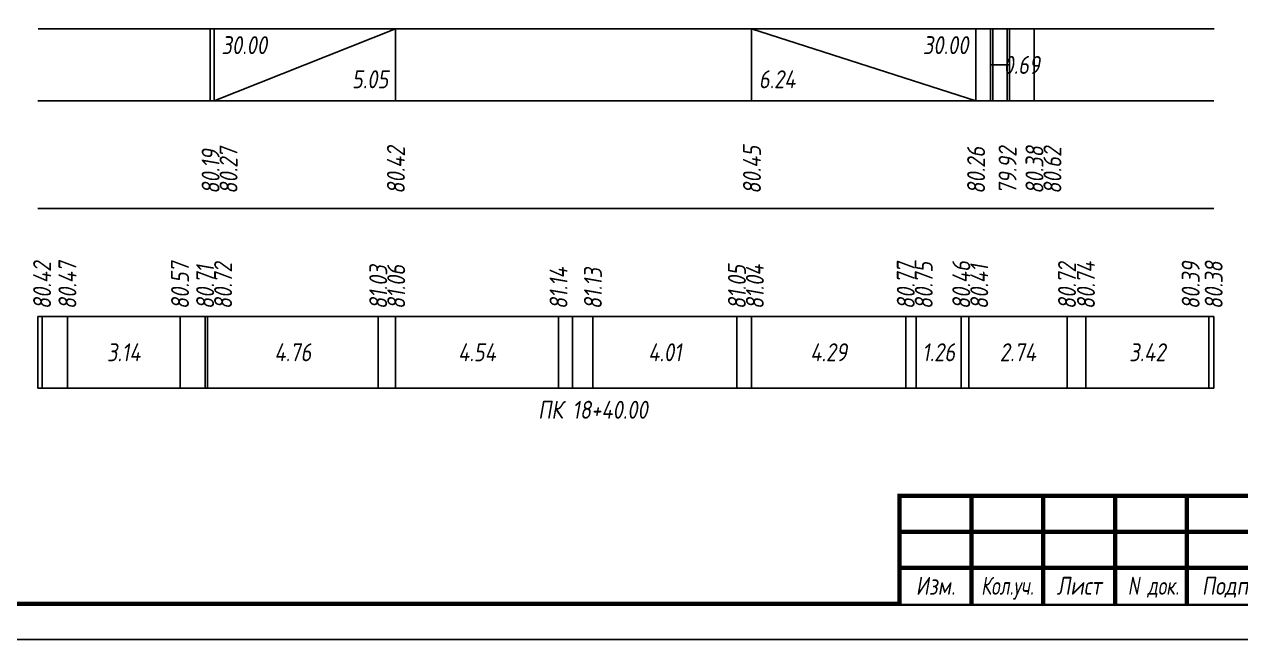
# Model space of a CAD drawing. Extents: x -717 to 1451, y -133302 to 233.
# Drawn here: x 78.1 to 247.4, y -28615.4 to -28529.8 of the extents above; entities that cross this region are included whole.
import ezdxf
from ezdxf.enums import TextEntityAlignment as Align

# ---------------------------------------------------------------- set-up
doc = ezdxf.new("R2010")
doc.units = 0
for name, color, linetype in [('Зарамочное оформление', 7, 'Continuous'), ('Код_510', 7, 'Continuous'), ('Код_516', 1, 'Continuous'), ('Подписи поперечников', 7, 'Continuous'), ('Таблица', 7, 'Continuous')]:
    doc.layers.add(name, color=color, linetype=linetype)
doc.styles.add('М', font='romand.shx', dxfattribs={"width": 0.8, "oblique": 10, "height": 2.5})

# ---------------------------------------------------------------- blocks, each defined once
blk = doc.blocks.new('Штамп')
at = {"linetype": 'Continuous'}
blk.add_wipeout([(199.95, -411.25), (384.95, -411.25), (384.95, -426.25), (199.95, -426.25)], dxfattribs=at).dxf.layer = 'Зарамочное оформление'
at = {"layer": 'Зарамочное оформление', "linetype": 'Continuous', "lineweight": -3, "const_width": 0.6, "flags": 128}
for points in [[(199.95, -426.25), (199.95, -411.25), (384.95, -411.25)], [(209.95, -411.25), (209.95, -426.25)], [(219.95, -411.25), (219.95, -426.25)], [(229.95, -411.25), (229.95, -426.25)], [(239.95, -411.25), (239.95, -426.25)], [(199.95, -416.25), (264.95, -416.25)], [(199.95, -421.25), (264.95, -421.25)]]:
    blk.add_lwpolyline(points, dxfattribs=at)
at = {"layer": 'Зарамочное оформление', "linetype": 'Continuous', "style": 'М', "oblique": 10}
for s, width, p in [('Изм.', 0.8, (204.95, -423.75)), ('Кол.уч.', 0.7, (214.95, -423.75)), ('Лист', 0.8, (224.95, -423.75)), ('N док.', 0.7, (235.28, -423.75)), ('Подпись', 0.8, (247.45, -423.75))]:
    blk.add_text(s, height=2.5, dxfattribs=dict(at, width=width)).set_placement(p, align=Align.MIDDLE_CENTER)
blk = doc.blocks.new('шифр')
blk.add_blockref('Штамп', (0, -28244))

msp = doc.modelspace()

# ---------------------------------------------------------------- linework, layer by layer
at = {"flags": 128}
msp.add_lwpolyline([(-30.054, -28615.421), (389.946, -28615.421), (389.946, -28318.421), (-30.054, -28318.421)], close=True, dxfattribs=at)
at = {"const_width": 0.6, "flags": 128}
msp.add_lwpolyline([(-10.054, -28610.421), (384.946, -28610.421), (384.946, -28323.421), (-10.054, -28323.421)], close=True, dxfattribs=at)
at = {"layer": 'Код_510'}
for p, q in [((79.946, -28580.421), (79.946, -28570.421)), ((80.536, -28580.421), (80.536, -28570.421)), ((84.063, -28580.421), (84.063, -28570.421)), ((99.743, -28580.421), (99.743, -28570.421)), ((103.239, -28580.421), (103.239, -28570.421)), ((103.562, -28580.421), (103.562, -28570.421)), ((127.345, -28580.421), (127.345, -28570.421)), ((129.75, -28580.421), (129.75, -28570.421)), ((152.448, -28580.421), (152.448, -28570.421)), ((154.405, -28580.421), (154.405, -28570.421)), ((157.242, -28580.421), (157.242, -28570.421)), ((177.289, -28580.421), (177.289, -28570.421)), ((179.331, -28580.421), (179.331, -28570.421)), ((200.803, -28580.421), (200.803, -28570.421)), ((202.235, -28580.421), (202.235, -28570.421)), ((208.534, -28580.421), (208.534, -28570.421)), ((209.58, -28580.421), (209.58, -28570.421)), ((223.258, -28580.421), (223.258, -28570.421)), ((225.896, -28580.421), (225.896, -28570.421)), ((242.995, -28580.421), (242.995, -28570.421)), ((243.68, -28580.421), (243.68, -28570.421))]:
    msp.add_line(p, q, dxfattribs=at)
at = {"layer": 'Код_516'}
for p, q in [((103.946, -28540.421), (103.946, -28530.421)), ((104.51, -28540.421), (104.51, -28530.421)), ((104.51, -28540.421), (129.75, -28530.421)), ((129.75, -28540.421), (129.75, -28530.421)), ((179.331, -28540.421), (179.331, -28530.421)), ((179.331, -28530.421), (210.541, -28540.421)), ((210.541, -28540.421), (210.541, -28530.421)), ((210.541, -28540.421), (210.541, -28530.421)), ((212.619, -28540.421), (212.619, -28530.421)), ((212.922, -28540.421), (212.922, -28530.421)), ((214.922, -28540.421), (214.922, -28530.421)), ((215.225, -28540.421), (215.225, -28530.421)), ((218.672, -28540.421), (218.672, -28530.421)), ((218.672, -28540.421), (218.672, -28530.421)), ((218.68, -28540.421), (218.68, -28530.421)), ((212.619, -28535.421), (212.922, -28535.421)), ((212.922, -28535.421), (214.922, -28535.421)), ((214.922, -28535.421), (215.225, -28535.421))]:
    msp.add_line(p, q, dxfattribs=at)
at = {"layer": 'Таблица'}
for p, q in [((80, -28530.421), (243.734, -28530.421)), ((79.946, -28540.421), (243.68, -28540.421)), ((79.946, -28555.421), (243.68, -28555.421)), ((79.946, -28570.421), (243.68, -28570.421)), ((79.946, -28580.421), (243.68, -28580.421))]:
    msp.add_line(p, q, dxfattribs=at)

# ---------------------------------------------------------------- texts
at = {"layer": 'Код_510', "style": 'М', "oblique": 10, "width": 0.8}
for s, p in [('80.42', (80.536, -28569.421)), ('80.47', (84.063, -28569.421)), ('80.57', (99.743, -28569.421)), ('80.71', (103.239, -28569.421)), ('80.72', (105.739, -28569.421)), ('81.03', (127.345, -28569.421)), ('81.06', (129.845, -28569.421)), ('81.14', (152.448, -28569.421)), ('81.13', (157.242, -28569.421)), ('81.05', (177.289, -28569.421)), ('81.04', (179.789, -28569.421)), ('80.77', (200.803, -28569.421)), ('80.75', (203.303, -28569.421)), ('80.46', (208.534, -28569.421)), ('80.41', (211.034, -28569.421)), ('80.72', (223.258, -28569.421)), ('80.74', (225.896, -28569.421)), ('80.39', (240.478, -28569.421)), ('80.38', (243.68, -28569.421))]:
    msp.add_text(s, height=2.5, rotation=90, dxfattribs=at).set_placement(p, align=Align.MIDDLE_LEFT)
for s, p in [('3.14', (91.903, -28575.421)), ('4.76', (115.453, -28575.421)), ('4.54', (141.099, -28575.421)), ('4.01', (167.265, -28575.421)), ('4.29', (190.067, -28575.421)), ('1.26', (205.384, -28575.421)), ('2.74', (216.419, -28575.421)), ('3.42', (234.446, -28575.421))]:
    msp.add_text(s, height=2.5, dxfattribs=at).set_placement(p, align=Align.MIDDLE_CENTER)
at = {"layer": 'Код_516', "style": 'М', "oblique": 10, "width": 0.8}
msp.add_text('30.00', height=2.5, dxfattribs=at).set_placement((105.51, -28531.421), align=Align.TOP_LEFT)
msp.add_text('30.00', height=2.5, dxfattribs=at).set_placement((209.541, -28531.421), align=Align.TOP_RIGHT)
msp.add_text('0.69', height=2.5, dxfattribs=at).set_placement((216.948, -28535.421), align=Align.MIDDLE_CENTER)
msp.add_text('5.05', height=2.5, dxfattribs=at).set_placement((128.75, -28539.421), align=Align.BOTTOM_RIGHT)
msp.add_text('6.24', height=2.5, dxfattribs=at).set_placement((180.331, -28539.421), align=Align.BOTTOM_LEFT)
for s, p in [('80.19', (104, -28553.371)), ('80.27', (106.5, -28553.371)), ('80.42', (129.804, -28553.371)), ('80.45', (179.385, -28553.371)), ('80.26', (210.596, -28553.371)), ('79.92', (214.976, -28553.371)), ('80.38', (218.726, -28553.371)), ('80.62', (221.226, -28553.371))]:
    msp.add_text(s, height=2.5, rotation=90, dxfattribs=at).set_placement(p, align=Align.MIDDLE_LEFT)
at = {"layer": 'Подписи поперечников', "style": 'М', "oblique": 10, "width": 0.8}
msp.add_text('ПК 18+40.00', height=2.5, dxfattribs=at).set_placement((157.242, -28585.421), align=Align.BOTTOM_CENTER)

# ---------------------------------------------------------------- next in the draw order: block references
msp.add_blockref('шифр', (0, 59.829))

doc.saveas('drawing.dxf')
